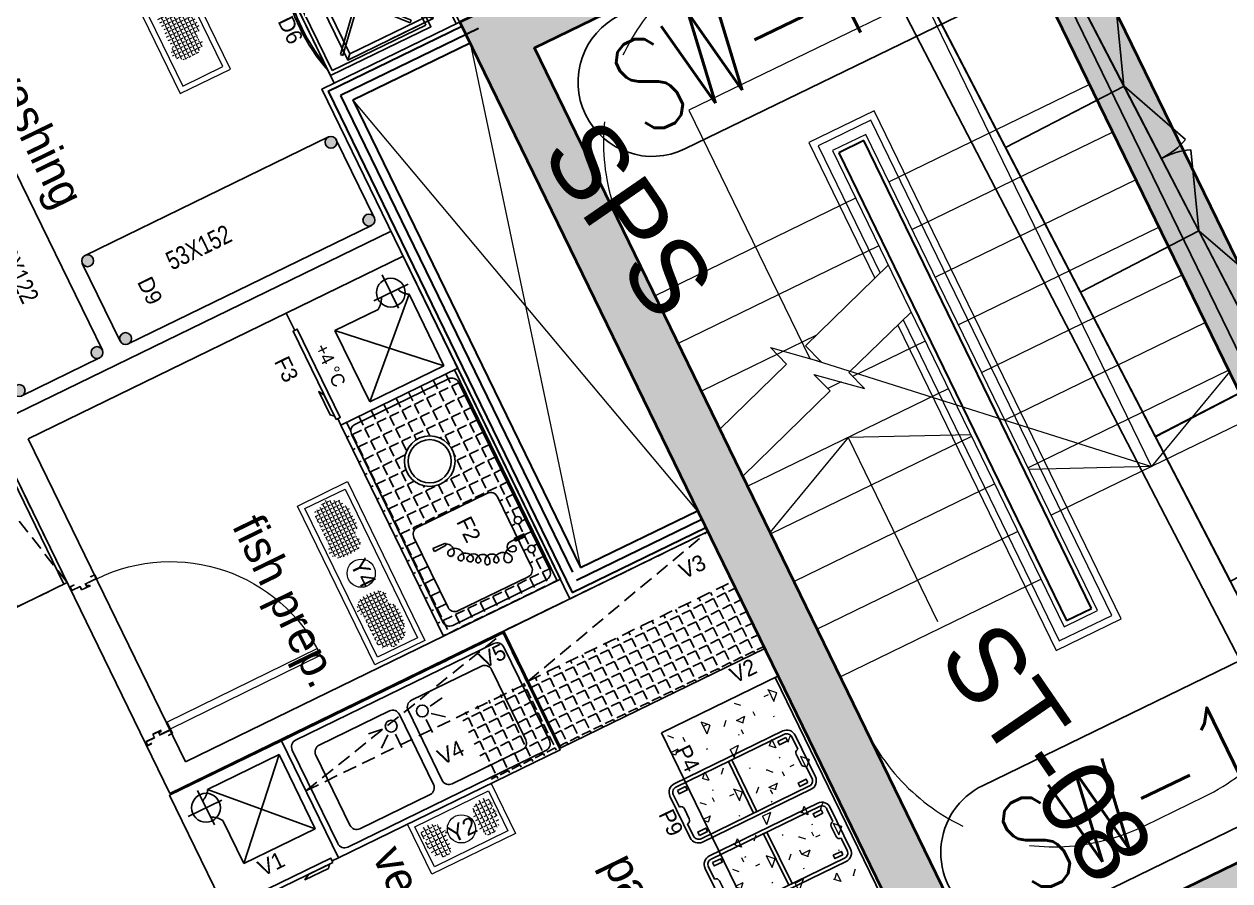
# Model space of a CAD drawing. Header units: millimetres. Extents: x 32582 to 41721, y -247935 to -234947.
# Drawn here: x 39140 to 39789, y -244569 to -244107 of the extents above; entities that cross this region are included whole.
import ezdxf
from ezdxf.enums import TextEntityAlignment as Align

# ---------------------------------------------------------------- set-up
doc = ezdxf.new("R2010")
doc.units = ezdxf.units.MM
doc.header["$LTSCALE"] = 300
doc.header["$MEASUREMENT"] = 0
for name, pattern in [('DASHED', [19.05, 12.7, -6.35]), ('DGN Style 2', [4.165224, 2.499135, -1.66609]), ('DGN Style 4', [1.902655, 0.950733, -0.475367, 0.001188, -0.475367]), ('HIDDEN', [0.375, 0.25, -0.125]), ('TDME_FASHION_L3$0$DGN Style 2', [4.165224, 2.499135, -1.66609]), ('TDME_Fave_column_LGM$0$HIDDENX2', [0.75, 0.5, -0.25]), ('TDME_Fave_Core_L3$0$( Hidden )', [0.375, 0.25, -0.125])]:
    doc.linetypes.add(name, pattern=pattern)
for name, color, linetype, lineweight in [('A-_FNSH----_H-', 8, 'Continuous', 0), ('G-GRID_A', 1, 'DGN Style 4', 0), ('GRC-mermer tarama', 253, 'Continuous', 13), ('GRC-yer ızgarası', 40, 'Continuous', 15), ('MINORTEXT', 1, 'Continuous', 13), ('STRUCTURES', 3, 'DGN Style 2', 0), ('TDME_FASHION_L3$0$A-_DOOR----_E-', 1, 'Continuous', 13), ('TDME_FASHION_L3$0$A-_FNSH----_E-', 7, 'Continuous', 13), ('TDME_FASHION_L3$0$A-_SLABOPEN_E-', 8, 'TDME_FASHION_L3$0$DGN Style 2', 0), ('TDME_FASHION_L3$0$A-_WALL----_E-', 1, 'Continuous', 30), ('TDME_Fave_column_L3$0$A-_CONC----_E-', 3, 'Continuous', 40), ('TDME_Fave_column_LGM$0$A-_SLABEDGE_E-', 2, 'Continuous', 13), ('TDME_Fave_Core_L3$0$A-_ANOTSYBL_P-', 1, 'Continuous', 30), ('TDME_Fave_Core_L3$0$A-_FNSH----_E-', 7, 'Continuous', 13), ('TDME_Fave_Core_L3$0$A-_RALG----_E-', 9, 'Continuous', 0), ('TDME_Fave_Core_L3$0$A-_STRC----_E-', 1, 'Continuous', 13), ('TDME_Fave_Core_L3$0$A-_WALL----_E-', 1, 'Continuous', 30)]:
    doc.layers.add(name, color=color, linetype=linetype, lineweight=lineweight)
for name, color, linetype in [('CIHAZ', 2, 'Continuous'), ('I-FURNITURE', 2, 'Continuous'), ('ID-facade', 1, 'Continuous'), ('Kitchen-wall', 3, 'Continuous'), ('S2000-002 Çizgi', 7, 'Continuous'), ('Sktürk_Çizgi', 7, 'Continuous')]:
    doc.layers.add(name, color=color, linetype=linetype)
doc.layers.add('LEASE LINE', color=7, linetype='DGN Style 4', lineweight=30, true_color=0xf60929)
doc.styles.add('FAE-WSP-SW-04-PL-STR-0575-01$0$X-Level 4 GA$0$ROMANS', font='Romans.shx', dxfattribs={"width": 0.75})
doc.styles.add('MINORTEXT', font='arial.ttf', dxfattribs={"height": 0.36})
doc.styles.get("Standard").update_dxf_attribs({"font": 'arial.ttf'})
doc.styles.add('style1', font='turkce.shx', dxfattribs={"height": 100})
doc.styles.add('TAKSİM', font='GOTHIC.TTF', dxfattribs={"height": 20})

# ---------------------------------------------------------------- blocks, each defined once
blk = doc.blocks.new('*U26')
at = {"layer": 'Defpoints'}
blk.add_lwpolyline([(-4.25, -2), (4.25, -2, 1), (4.25, 2), (-4.25, 2, 1)], format="xyb", close=True, dxfattribs=at)
at = {"layer": 'Defpoints', "style": 'FAE-WSP-SW-04-PL-STR-0575-01$0$X-Level 4 GA$0$ROMANS', "width": 0.75}
blk.add_attdef('SW_NO', text='', height=2.5, dxfattribs=at).set_placement((0, 0), align=Align.MIDDLE_CENTER)
blk = doc.blocks.new('A$C723D60DA')
at = {"layer": 'Sktürk_Çizgi'}
for points in [[(0, 3.66), (60, 3.66), (60, 63.66), (0, 63.66)], [(53.17, 2.2), (54.63, 2.2), (54.63, 0.75), (53.17, 0.75)]]:
    blk.add_lwpolyline(points, close=True, dxfattribs=at)
at = {"layer": 'Sktürk_Çizgi', "linetype": 'DASHED', "ltscale": 0.5}
blk.add_lwpolyline([(2, 5.66), (58, 5.66), (58, 61.66), (2, 61.66)], close=True, dxfattribs=at)
for points in [[(6.84, 54.65), (7.88, 55.69)], [(6.84, 54.65), (27.66, 35.82)], [(7.88, 55.69), (28.7, 36.87)], [(31.37, 36.94), (52.12, 55.69)], [(32.41, 35.9), (53.16, 54.65)], [(52.12, 55.69), (53.16, 54.65)], [(27.59, 33.16), (6.84, 14.41)], [(32.34, 33.23), (53.16, 14.41)], [(28.63, 32.11), (7.88, 13.37)], [(31.3, 32.19), (52.12, 13.37)], [(7.88, 13.37), (6.84, 14.41)], [(52.12, 13.37), (53.16, 14.41)]]:
    blk.add_lwpolyline(points, dxfattribs=at)
at = {"layer": 'Sktürk_Çizgi'}
for points in [[(52.21, 3.18), (52.21, 3.66), (55.85, 3.66)], [(55.85, 3.31), (55.85, 2.2), (52.21, 2.2)]]:
    blk.add_lwpolyline(points, dxfattribs=at)
at = {"layer": 'Sktürk_Çizgi', "linetype": 'DASHED', "ltscale": 0.5}
blk.add_circle((30, 34.53), 2.67, dxfattribs=at)
at = {"layer": 'Sktürk_Çizgi'}
for centre, radius, start, end in [((29.9, 100.61), 100.61, 254.49408, 285.50592), ((29.9, 109.49), 108.49, 257.28187, 282.71813)]:
    blk.add_arc(centre, radius, start, end, dxfattribs=at)
blk = doc.blocks.new('70x75x85')
at = {"color": 7}
blk.add_lwpolyline([(63404.03, 28446.65), (63474.03, 28446.65), (63474.03, 28521.65), (63404.03, 28521.65)], close=True, dxfattribs=at)
for points in [[(63474.03, 28521.65), (63474.03, 28519.65), (63404.03, 28519.65)], [(63412.03, 28484.15), (63412.03, 28509.65), (63474.03, 28509.65)], [(63412.03, 28509.65), (63412.03, 28458.65), (63474.03, 28458.65)], [(63474.03, 28509.65), (63412.03, 28509.65), (63412.03, 28458.65), (63474.03, 28458.65)], [(63414.53, 28507.15), (63412.03, 28509.65)], [(63474.03, 28507.15), (63414.53, 28507.15), (63414.53, 28461.15), (63474.03, 28461.15)], [(63414.53, 28461.15), (63412.03, 28458.65)]]:
    blk.add_lwpolyline(points, dxfattribs=at)
blk = doc.blocks.new('A$C5B5611F4')
at = {"layer": 'CIHAZ', "color": 1}
for p, q in [((14.73, 68.47), (14.73, 47.92)), ((24.09, 58.19), (3.98, 58.19))]:
    blk.add_line(p, q, dxfattribs=at)
at = {"layer": 'CIHAZ', "color": 5, "linetype": 'DASHED'}
for p, q in [((19.82, 66.66), (62.62, 22.28)), ((62.62, 66.66), (19.82, 22.28))]:
    blk.add_line(p, q, dxfattribs=at)
at = {"layer": 'CIHAZ', "color": 5}
for points in [[(63.2, 1.82), (10.36, 1.82), (10.36, 4.32), (63.2, 4.32)], [(61.2, 1.82), (48.6, 1.82), (45.6, 0), (59.6, 0)]]:
    blk.add_lwpolyline(points, close=True, dxfattribs=at)
at = {"layer": 'CIHAZ', "color": 1}
blk.add_circle((14.73, 58.19), 7.76, dxfattribs=at)
at = {"layer": 'Sktürk_Çizgi', "linetype": 'DASHED'}
for p, q in [((19.82, 66.66), (62.62, 66.66)), ((62.62, 66.66), (62.62, 22.28)), ((19.82, 22.28), (19.82, 48.05)), ((62.62, 22.28), (19.82, 22.28))]:
    blk.add_line(p, q, dxfattribs=at)
at = {"layer": 'Sktürk_Çizgi'}
blk.add_lwpolyline([(10.36, 2.81), (0, 2.81), (0, 72.81), (67, 72.81), (67, 2.81), (63.2, 2.81)], dxfattribs=at)
at = {"layer": 'Sktürk_Çizgi', "linetype": 'DASHED'}
for centre, radius, start, end in [((11.6, 71.22), 9.4, 291.20794, 330.95663), ((11, 43.02), 10.16, 29.6907, 66.77515)]:
    blk.add_arc(centre, radius, start, end, dxfattribs=at)
blk = doc.blocks.new('A$C7BE05278')
at = {"layer": 'Sktürk_Çizgi'}
h = blk.add_hatch(color=256, dxfattribs=at)
h.paths.add_polyline_path([(4.65, 9.9, -0.025454), (4.81, 10.42, 0.278063), (0.77, 7.52), (1.23, 7.32, -0.265675)])
h.paths.add_polyline_path([(5.35, 10.43, 0.028094), (4.81, 10.42, 0.025454), (4.65, 9.9, -0.030609), (5.18, 9.93, -0.027259)])
h.paths.add_polyline_path([(5.35, 10.43, 0.027259), (5.18, 9.93, -0.171751), (7.9, 8.98), (7.9, 8.98), (7.9, 8.98, -1.347305), (5.22, 7.15, -0.147228), (5.18, 9.93, 0.030609), (4.65, 9.9, 0.138731), (4.75, 7, 1.347306), (8.21, 9.37, 0.162476)])
h.paths.add_polyline_path([(12.46, 12.66), (12.73, 13.08, 0.483116), (4.81, 10.42, -0.028094), (5.35, 10.43, -0.470681)])
for p, q in [((14.4, 47.58), (14.34, 41.67)), ((14.4, 47.58), (14.34, 41.67)), ((15.96, 47.57), (14.4, 47.58)), ((15.96, 47.57), (14.4, 47.58)), ((15.05, 47.56), (14.97, 38.92)), ((15.9, 41.65), (15.96, 47.57)), ((15.9, 41.65), (15.96, 47.57)), ((14.34, 41.67), (15.9, 41.65)), ((14.34, 41.67), (15.9, 41.65)), ((0.47, 7.33), (0, 0.02)), ((0.47, 7.33), (0, 0.02)), ((1.54, 7.31), (0.47, 7.33)), ((1.54, 7.31), (0.47, 7.33)), ((1.86, 0), (1.54, 7.31)), ((1.86, 0), (1.54, 7.31)), ((0, 0.02), (1.86, 0))]:
    blk.add_line(p, q, dxfattribs=at)
for centre in [(6.31, 47.78), (23.47, 47.61)]:
    blk.add_circle(centre, 1.99, dxfattribs=at)
for centre, radius, start, end in [((17.83, 38.9), 2.86, 179.43001, 359.43001), ((19.09, 38.88), 1.6, 359.43001, 179.43001), ((25.13, 38.82), 7.64, 179.43001, 242.03458), ((23.49, 30.88), 5.53, 105.76632, 225.7833), ((22.59, 34.05), 2.23, 242.03458, 105.76632), ((20, 25.62), 3.8, 74.94983, 261.67628), ((20.62, 27.93), 1.41, 225.7833, 74.94983), ((15.59, 16.68), 3.77, 86.01564, 220.67721), ((18.07, 21.08), 3.83, 52.40892, 229.11119), ((16.45, 19.21), 1.37, 229.11119, 116.32433), ((19.64, 23.11), 1.26, 261.67628, 52.40892), ((9.42, 8.58), 4.83, 57.01034, 197.57947), ((14.42, 12.56), 4.98, 103.11986, 200.77428), ((13.69, 15.69), 1.76, 236.80878, 103.11986), ((4.79, 5.59), 4.31, 51.245, 156.7533), ((6.43, 7.63), 1.7, 197.57947, 51.245), ((11.21, 11.34), 1.54, 200.77428, 57.01034)]:
    blk.add_arc(centre, radius, start, end, dxfattribs=at)
blk.add_solid([(15.9, 41.65), (14.34, 41.67), (15.96, 47.57), (14.4, 47.58)], dxfattribs=at)
blk = doc.blocks.new('MerTT. 70-180')
at = {"layer": 'GRC-mermer tarama'}
h = blk.add_hatch(dxfattribs=at)
h.set_pattern_fill('', color=256, scale=40, style=0)
h.set_pattern_definition([(360, (0, 0), (40, 40), [5, -35]), (90, (0, 0), (-40, 40), [5, -35]), (135, (5, 0), (-40, 1e-14), [7.071, -49.4975]), (360, (5, 22.5), (40, 40), [5, -35]), (45, (7.5, 20), (1e-14, 40), [3.5355, -53.033, 0]), (135, (7.5, 20), (-40, 1e-14), [3.5355, -53.033, 0]), (360, (20, 32.5), (40, 40), [7.071, -32.929]), (45, (20, 32.5), (1e-14, 40), [5, -51.5685]), (135, (27.07, 32.5), (-40, 1e-14), [5, -51.5685]), (90, (27.5, 10), (-40, 40), [5, -35]), (45, (27.5, 10), (1e-14, 40), [3.5355, -53.033, 0]), (135, (30, 12.5), (-40, 1e-14), [3.5355, -53.033, 0]), (360, (5, 10), (40, 40), [2.5, -33.5]), (360, (35, 20), (40, 40), [2.5, -33.5]), (90, (22.5, 25), (-40, 40), [2.5, -33.5]), (135, (27.5, 2.5), (-40, 1e-14), [3.5355, -53.033, 0]), (135, (10, 30), (-40, 1e-14), [3.5355, -53.033, 0]), (45, (18.75, 13.125), (1e-14, 40), [3.5355, -53.033, 0]), (90, (13.75, 5), (-40, 40), [0.625, -39.375]), (90, (15.625, 21.875), (-40, 40), [0.625, -39.375]), (90, (34.375, 28.75), (-40, 40), [0.625, -39.375]), (90, (35, 7.5), (-40, 40), [0.625, -39.375])])
h.paths.add_polyline_path([(-180, -70), (0, -70), (0, -2), (-180, -2)])
for p, q in [((-180, 0), (0, 0)), ((-180, -70), (-180, 0)), ((0, 0), (0, -70)), ((0, -2), (-180, -2)), ((0, -70), (-180, -70))]:
    blk.add_line(p, q)
blk = doc.blocks.new('ET140')
at = {"layer": 'Sktürk_Çizgi'}
h = blk.add_hatch(dxfattribs=at)
h.set_pattern_fill('ANGLE', color=256, angle=180)
h.set_pattern_definition([(180, (70422.537, 31841.081), (-1e-11, -6.985), [5.08, -1.905]), (270, (70422.537, 31841.081), (6.985, -1e-11), [5.08, -1.905])])
h.paths.add_polyline_path([(63292.74, 28394.27), (63154.74, 28394.27), (63154.74, 28354.27), (63292.74, 28354.27)])
at = {"layer": 'Sktürk_Çizgi', "linetype": 'HIDDEN', "ltscale": 0.1}
blk.add_line((63152.74, 28394.27, 0), (63292.74, 28424.27, 0), dxfattribs=at)
at = {"layer": 'Sktürk_Çizgi', "elevation": 0}
for points in [[(63292.74, 28422.27), (63292.74, 28424.27), (63152.74, 28424.27), (63152.74, 28422.27)], [(63152.74, 28354.27), (63292.74, 28354.27), (63292.74, 28424.27), (63152.74, 28424.27)]]:
    blk.add_lwpolyline(points, close=True, dxfattribs=at)
at = {"layer": 'Sktürk_Çizgi', "linetype": 'HIDDEN', "ltscale": 0.1, "elevation": 0}
blk.add_lwpolyline([(63292.74, 28424.27), (63152.74, 28424.27), (63152.74, 28394.27), (63292.74, 28394.27)], close=True, dxfattribs=at)
blk = doc.blocks.new('ARB. Rubbemaıd Un Şeker')
for p, q in [((-5, -2), (-5, -2)), ((-3, -4), (3, -4)), ((5, -2), (5, -2)), ((-3, -70.9), (3, -70.9)), ((-5, -72.9), (-5, -72.9)), ((5, -72.9), (5, -72.9))]:
    blk.add_line(p, q)
blk.add_lwpolyline([(-17.45, -5), (-17.45, -69.9, 0.414214), (-12.45, -74.9), (12.45, -74.9, 0.414214), (17.45, -69.9), (17.45, -5, 0.414214), (12.45, 0), (-12.45, 0, 0.414214)], format="xyb", close=True)
for points in [[(-5, -2), (-12.45, -2, 0.414214), (-15.45, -5), (-15.45, -69.9, 0.414214), (-12.45, -72.9), (-5, -72.9)], [(5, -72.9), (12.45, -72.9, 0.414214), (15.45, -69.9), (15.45, -5, 0.414214), (12.45, -2), (5, -2)]]:
    blk.add_lwpolyline(points, format="xyb")
at = {"color": 251}
for points in [[(-13.45, -5), (-11.45, -5), (-11.45, -9.81), (-13.45, -9.81)], [(13.45, -5), (11.45, -5), (11.45, -9.81), (13.45, -9.81)], [(-15.45, -36.45), (15.45, -36.45), (15.45, -38.45), (-15.45, -38.45)], [(-13.45, -69.9), (-11.45, -69.9), (-11.45, -65.09), (-13.45, -65.09)], [(13.45, -69.9), (11.45, -69.9), (11.45, -65.09), (13.45, -65.09)]]:
    blk.add_lwpolyline(points, close=True, dxfattribs=at)
for centre, start, end in [((-3, -2), 180, 270), ((3, -2), 270, 0), ((-3, -72.9), 90, 180), ((3, -72.9), 0, 90)]:
    blk.add_arc(centre, 2, start, end)
blk = doc.blocks.new('Y4 95-30')
at = {"layer": 'GRC-yer ızgarası', "ltscale": 44}
h = blk.add_hatch(dxfattribs=at)
h.set_pattern_fill('ANGLE', color=160, scale=7.7, style=0)
h.set_pattern_definition([(0, (-3829, 4534.8), (0, 2.1175), [1.54, -0.5775]), (90, (-3829, 4534.8), (-2.1175, 1e-16), [1.54, -0.5775])])
h.paths.add_polyline_path([(34.97, -16.28, 0.520567), (34.97, -13.69, 0.520567), (34.97, -11.19, 0.520567), (33.19, -9.41, 0.520567), (31.41, -7.63, 0.520567), (29.55, -9.49, 0.520567), (26.8, -9.49, 0.520567), (25.02, -7.71, 0.520567), (23.24, -5.93, 0.520567), (20.65, -5.93, 0.520567), (18.06, -5.93, 0.520567), (15.47, -5.93, 0.520567), (12.88, -5.93, 0.520567), (11.1, -7.71, 0.520567), (8.51, -7.71, 0.520567), (6.74, -9.49, 0.520567), (6.37, -12.52, 0.520567), (4.55, -14.34, 0.520567), (4.55, -16.85, 0.520567), (6.4, -18.7, 0.520567), (6.4, -21.3, 0.520567), (8.35, -23.25, 0.520567), (10.94, -23.25, 0.520567), (13.53, -23.25, 0.520567), (16.12, -23.25, 0.520567), (18.87, -23.25, 0.520567), (21.46, -23.25, 0.520567), (24.37, -23.25, 0.520567), (26.94, -23.25, 0.520567), (28.74, -25.05, 0.520567), (31.37, -25.05, 0.520567), (33.15, -23.27, 0.520567), (34.97, -21.45, 0.520567), (34.97, -18.86, 0.520567)])
h = blk.add_hatch(dxfattribs=at)
h.set_pattern_fill('ANGLE', color=160, scale=7.7, style=0)
h.set_pattern_definition([(180, (3924, 4534.8), (0, 2.1175), [1.54, -0.5775]), (90, (3924, 4534.8), (2.1175, 1e-16), [1.54, -0.5775])])
h.paths.add_polyline_path([(60.03, -16.28, -0.520567), (60.03, -13.69, -0.520567), (60.03, -11.19, -0.520567), (61.81, -9.41, -0.520567), (63.59, -7.63, -0.520567), (65.45, -9.49, -0.520567), (68.2, -9.49, -0.520567), (69.98, -7.71, -0.520567), (71.76, -5.93, -0.520567), (74.35, -5.93, -0.520567), (76.94, -5.93, -0.520567), (79.53, -5.93, -0.520567), (82.12, -5.93, -0.520567), (83.9, -7.71, -0.520567), (86.49, -7.71, -0.520567), (88.26, -9.49, -0.520567), (88.63, -12.52, -0.520567), (90.45, -14.34, -0.520567), (90.45, -16.85, -0.520567), (88.6, -18.7, -0.520567), (88.6, -21.3, -0.520567), (86.65, -23.25, -0.520567), (84.06, -23.25, -0.520567), (81.47, -23.25, -0.520567), (78.88, -23.25, -0.520567), (76.13, -23.25, -0.520567), (73.54, -23.25, -0.520567), (70.63, -23.25, -0.520567), (68.06, -23.25, -0.520567), (66.26, -25.05, -0.520567), (63.63, -25.05, -0.520567), (61.85, -23.27, -0.520567), (60.03, -21.45, -0.520567), (60.03, -18.86, -0.520567)])
at = {"layer": 'GRC-yer ızgarası', "color": 13, "ltscale": 44}
blk.add_lwpolyline([(0, 0), (95, 0), (95, -30), (0, -30)], close=True, dxfattribs=at)
at = {"layer": 'GRC-yer ızgarası', "color": 4, "ltscale": 44}
blk.add_lwpolyline([(3, -3), (92, -3), (92, -27), (3, -27)], close=True, dxfattribs=at)
at = {"layer": 'GRC-yer ızgarası', "color": 1, "ltscale": 44}
blk.add_circle((47.5, -15), 7.6, dxfattribs=at)
at = {"layer": 'GRC-yer ızgarası', "ltscale": 44, "insert": (40.28, -9.34), "char_height": 9, "width": 19.6, "attachment_point": 1}
blk.add_mtext('Y4', dxfattribs=at)
blk = doc.blocks.new('Y6 140-30')
at = {"layer": 'GRC-yer ızgarası', "ltscale": 44}
h = blk.add_hatch(dxfattribs=at)
h.set_pattern_fill('ANGLE', color=160, scale=7.7, style=0)
h.set_pattern_definition([(180, (3880, 4535.4), (0, 2.1175), [1.54, -0.5775]), (90, (3880, 4535.4), (2.1175, 1e-16), [1.54, -0.5775])])
h.paths.add_polyline_path([(16.03, -15.68, -0.520567), (16.03, -13.09, -0.520567), (16.03, -10.59, -0.520567), (17.81, -8.81, -0.520567), (19.59, -7.03, -0.520567), (21.45, -8.89, -0.520567), (24.2, -8.89, -0.520567), (25.98, -7.11, -0.520567), (27.76, -5.33, -0.520567), (30.35, -5.33, -0.520567), (32.94, -5.33, -0.520567), (35.53, -5.33, -0.520567), (38.12, -5.33, -0.520567), (39.9, -7.11, -0.520567), (42.49, -7.11, -0.520567), (44.26, -8.89, -0.520567), (44.63, -11.92, -0.520567), (46.45, -13.74, -0.520567), (46.45, -16.25, -0.520567), (44.6, -18.1, -0.520567), (44.6, -20.7, -0.520567), (42.65, -22.65, -0.520567), (40.06, -22.65, -0.520567), (37.47, -22.65, -0.520567), (34.88, -22.65, -0.520567), (32.13, -22.65, -0.520567), (29.54, -22.65, -0.520567), (26.63, -22.65, -0.520567), (24.06, -22.65, -0.520567), (22.26, -24.45, -0.520567), (19.63, -24.45, -0.520567), (17.85, -22.67, -0.520567), (16.03, -20.85, -0.520567), (16.03, -18.26, -0.520567)])
h = blk.add_hatch(dxfattribs=at)
h.set_pattern_fill('ANGLE', color=160, scale=7.7, style=0)
h.set_pattern_definition([(7e-15, (-3740, 4535.4), (0, 2.1175), [1.54, -0.5775]), (90, (-3740, 4535.4), (-2.1175, 1e-16), [1.54, -0.5775])])
h.paths.add_polyline_path([(123.97, -15.68, 0.520567), (123.97, -13.09, 0.520567), (123.97, -10.59, 0.520567), (122.19, -8.81, 0.520567), (120.41, -7.03, 0.520567), (118.55, -8.89, 0.520567), (115.8, -8.89, 0.520567), (114.02, -7.11, 0.520567), (112.24, -5.33, 0.520567), (109.65, -5.33, 0.520567), (107.06, -5.33, 0.520567), (104.47, -5.33, 0.520567), (101.88, -5.33, 0.520567), (100.1, -7.11, 0.520567), (97.51, -7.11, 0.520567), (95.74, -8.89, 0.520567), (95.37, -11.92, 0.520567), (93.55, -13.74, 0.520567), (93.55, -16.25, 0.520567), (95.4, -18.1, 0.520567), (95.4, -20.7, 0.520567), (97.35, -22.65, 0.520567), (99.94, -22.65, 0.520567), (102.53, -22.65, 0.520567), (105.12, -22.65, 0.520567), (107.87, -22.65, 0.520567), (110.46, -22.65, 0.520567), (113.37, -22.65, 0.520567), (115.94, -22.65, 0.520567), (117.74, -24.45, 0.520567), (120.37, -24.45, 0.520567), (122.15, -22.67, 0.520567), (123.97, -20.85, 0.520567), (123.97, -18.26, 0.520567)])
at = {"layer": 'GRC-yer ızgarası', "color": 13, "ltscale": 44}
blk.add_lwpolyline([(0, 0), (140, 0), (140, -30), (0, -30)], close=True, dxfattribs=at)
at = {"layer": 'GRC-yer ızgarası', "color": 4, "ltscale": 44}
blk.add_lwpolyline([(3, -3), (137, -3), (137, -27), (3, -27)], close=True, dxfattribs=at)
at = {"layer": 'GRC-yer ızgarası', "color": 1, "ltscale": 44}
blk.add_circle((70, -15), 7.6, dxfattribs=at)
at = {"layer": 'GRC-yer ızgarası', "ltscale": 44, "insert": (63.17, -9.23), "char_height": 9, "width": 19.2365, "attachment_point": 1}
blk.add_mtext('Y6', dxfattribs=at)
blk = doc.blocks.new('Y2 50-30')
at = {"layer": 'GRC-yer ızgarası', "ltscale": 44}
h = blk.add_hatch(dxfattribs=at)
h.set_pattern_fill('ANGLE', color=160, scale=8.8, style=0)
h.set_pattern_definition([(0, (-3771.7, 4612.5), (0, 2.42), [1.76, -0.66]), (90, (-3771.7, 4612.5), (-2.42, 2e-16), [1.76, -0.66])])
h.paths.add_polyline_path([(15.06, -15.99, 0.520567), (15.06, -9.32, 0.520567), (12.39, -6.65, 0.520567), (5.41, -6.65, 0.520567), (5.41, -12.14, 0.520567), (5.41, -17.48, 0.520567), (8.09, -22.81, 0.520567), (12.61, -24.37, 0.520567), (15.06, -21.92, 0.520567)])
h = blk.add_hatch(dxfattribs=at)
h.set_pattern_fill('ANGLE', color=160, scale=8.8, style=0)
h.set_pattern_definition([(180, (3821.7, 4612.5), (0, 2.42), [1.76, -0.66]), (90, (3821.7, 4612.5), (2.42, 2e-16), [1.76, -0.66])])
h.paths.add_polyline_path([(34.94, -15.99, -0.520567), (34.94, -9.32, -0.520567), (37.61, -6.65, -0.520567), (44.59, -6.65, -0.520567), (44.59, -12.14, -0.520567), (44.59, -17.48, -0.520567), (41.91, -22.81, -0.520567), (37.39, -24.37, -0.520567), (34.94, -21.92, -0.520567)])
at = {"layer": 'GRC-yer ızgarası', "color": 13, "ltscale": 44}
blk.add_lwpolyline([(0, 0), (50, 0), (50, -30), (0, -30)], close=True, dxfattribs=at)
at = {"layer": 'GRC-yer ızgarası', "color": 4, "ltscale": 44}
blk.add_lwpolyline([(3, -3), (47, -3), (47, -27), (3, -27)], close=True, dxfattribs=at)
at = {"layer": 'GRC-yer ızgarası', "color": 1, "ltscale": 44}
blk.add_circle((25, -15), 7.6, dxfattribs=at)
at = {"layer": 'GRC-yer ızgarası', "ltscale": 44, "insert": (17.6, -11.1), "char_height": 9, "width": 14.3, "attachment_point": 1}
blk.add_mtext('Y2', dxfattribs=at)
blk = doc.blocks.new('TDME_FASHION_L3$0$HR DOOR')
at = {"layer": 'TDME_FASHION_L3$0$A-_DOOR----_E-', "lineweight": 13}
blk.add_line((144.7, 928.1, 0), (126.3, 928.1, 0), dxfattribs=at)
at = {"layer": 'TDME_FASHION_L3$0$A-_DOOR----_E-', "lineweight": 13, "extrusion": (-6.36259e-18, 5.25102e-09, 1), "elevation": 0, "flags": 128}
for points in [[(124.7, 928), (124.7, 925), (146.7, 925), (146.7, 906), (96.7, 906), (96.7, 886), (52.6, 886), (52.6, 888.2), (66.7, 888.2), (66.7, 906), (2.6, 906), (2.6, 925), (24.6, 925), (24.6, 928), (-0.4, 928), (-0.4, 903), (63.7, 903), (63.7, 891.2), (49.6, 891.2), (49.6, 883), (99.7, 883), (99.7, 903), (149.7, 903), (149.7, 928), (124.7, 928)], [(124.7, -25), (124.7, -22), (146.7, -22), (146.7, -3), (96.7, -3), (96.7, 17), (52.6, 17), (52.6, 14.8), (66.7, 14.8), (66.7, -3), (2.6, -3), (2.6, -22), (24.6, -22), (24.6, -25), (-0.4, -25), (-0.4, 0), (63.7, 0), (63.7, 11.8), (49.6, 11.8), (49.6, 20), (99.7, 20), (99.7, 0), (149.7, 0), (149.7, -25), (124.7, -25)]]:
    blk.add_lwpolyline(points, dxfattribs=at)
at = {"layer": 'TDME_FASHION_L3$0$A-_DOOR----_E-', "elevation": 27.7}
blk.add_lwpolyline([(-0.4, 3), (-900.4, 3), (-900.4, 43), (-0.4, 43)], close=True, dxfattribs=at)
at = {"layer": 'TDME_FASHION_L3$0$A-_DOOR----_E-'}
blk.add_arc((-0.4, 3, 13.8), 900, 89.99999, 179.99995, dxfattribs=at)
blk = doc.blocks.new('rr5')
at = {"lineweight": -2}
h = blk.add_hatch(color=256, dxfattribs=at)
h.paths.add_polyline_path([(63607.21, 28760.31, 1), (63600.81, 28760.31, 1)])
h.paths.add_polyline_path([(63607.21, 28713.71, 1), (63600.81, 28713.71, 1)])
h = blk.add_hatch(color=256, dxfattribs=at)
h.paths.add_polyline_path([(63722.81, 28760.31, 1), (63716.41, 28760.31, 1)])
h.paths.add_polyline_path([(63716.41, 28713.71, 1), (63722.81, 28713.71, 1)])
for p, q in [((63719.61, 28763.51), (63604.01, 28763.51)), ((63600.81, 28760.3), (63600.81, 28713.71)), ((63722.81, 28760.3), (63722.81, 28713.71)), ((63719.61, 28710.51), (63604.01, 28710.51))]:
    blk.add_line(p, q)
for centre in [(63604.01, 28760.31), (63719.61, 28760.31), (63604.01, 28713.71), (63719.61, 28713.71)]:
    blk.add_circle(centre, 3.2)
at = {"style": 'style1', "width": 0.8}
blk.add_text('53X122', height=10, dxfattribs=at).set_placement((63642.42, 28735.66))

msp = doc.modelspace()

# ---------------------------------------------------------------- hatches: boundary and pattern name
at = {"lineweight": -2}
h = msp.add_hatch(color=256, dxfattribs=at)
h.paths.add_polyline_path([(39308.14, -244169.64, 1), (39302.39, -244172.44, 1)])
h.paths.add_polyline_path([(39322.79, -244214.34, 1), (39328.55, -244211.53, 1)])
h = msp.add_hatch(color=256, dxfattribs=at)
h.paths.add_polyline_path([(39177.56, -244234.79, 1), (39171.16, -244234.79, 1)])
h.paths.add_polyline_path([(39191.57, -244276.68, 1), (39197.97, -244276.68, 1)])
h = msp.add_hatch()
h.set_pattern_fill('ANGLE', color=256, scale=27)
h.set_pattern_definition([(295.966041, (-17458.771, -193272.743), (6.6754738, 3.2509498), [5.4, -2.025]), (25.966041, (-17458.771, -193272.743), (-3.2509498, 6.6754738), [5.4, -2.025])])
h.paths.add_polyline_path([(39426.92, -244407.07), (39371.7, -244293.43), (39310.56, -244323.21), (39365.77, -244436.85)])
h.paths.add_polyline_path([(39364.35, -244354.92, -1), (39352.43, -244330.45, -1)], flags=16)
h.paths.add_polyline_path([(39389.47, -244359.92, -0.414214), (39394.81, -244361.77), (39405.42, -244383.54), (39409.14, -244381.78), (39409.81, -244383.18), (39406.1, -244384.94), (39413.2, -244399.53, -0.414214), (39411.36, -244404.87), (39373.6, -244423.26, -0.414214), (39368.25, -244421.42), (39349.86, -244383.66, -0.414214), (39351.7, -244378.31)], flags=16)
h.paths.add_polyline_path([(39363.47, -244353.12, -1), (39353.31, -244332.25, -1)], flags=0)
h.paths.add_polyline_path([(39368.51, -244298.32), (39318.16, -244322.84, 0.413914), (39316.32, -244328.18), (39316.32, -244328.18, -0.413914), (39318.16, -244322.84), (39368.51, -244298.32, -0.414514), (39373.86, -244300.17), (39373.86, -244300.17, 0.414364)], flags=16)
h.paths.add_polyline_path([(39366.85, -244386.88), (39367.01, -244387.21, -0.296812), (39371.05, -244389.61, -0.340812), (39376.28, -244392.35, -0.215428), (39380.34, -244392.93, -0.308894), (39384.52, -244393.69, -0.346476), (39389.26, -244393.65, -0.364663), (39394.15, -244393.4, -0.251503), (39399.14, -244391.83, -0.07013), (39400.35, -244390.08, -0.436916), (39401.61, -244386.08), (39404.08, -244384.9), (39403.8, -244384.31), (39409.14, -244381.78), (39409.81, -244383.18), (39404.47, -244385.72), (39404.08, -244384.9), (39401.61, -244386.08, 0.436916), (39400.35, -244390.08, -0.095939), (39402.69, -244388.36, -1), (39404.06, -244391.24, -0.39187), (39400.35, -244390.08, 0.07013), (39399.14, -244391.83, -0.164879), (39402.23, -244393.58, -1.478824), (39398.33, -244394.99, -0.107919), (39399.14, -244391.83, 0.251503), (39394.15, -244393.4, -0.184928), (39395.58, -244395.71, -1.293458), (39392.85, -244395.53, -0.114366), (39394.15, -244393.4, 0.364663), (39389.26, -244393.65, -0.286318), (39390.67, -244397.45, -0.772418), (39388.23, -244397.58, -0.289946), (39389.26, -244393.65, 0.346476), (39384.52, -244393.69, -0.102647), (39385.37, -244394.96, -1.865249), (39383.22, -244395.69, -0.159964), (39384.52, -244393.69, 0.308894), (39380.34, -244392.93, -0.080469), (39381.53, -244393.99, -1.5153), (39378.42, -244394.88, -0.187852), (39380.34, -244392.93, 0.215428), (39376.28, -244392.35, -0.139601), (39376.69, -244394.96, -1.379367), (39374.04, -244393.72, -0.134417), (39376.28, -244392.35, 0.340812), (39371.05, -244389.61, -0.171751), (39371.39, -244392.47, -1.347306), (39368.57, -244390.87, -0.147228), (39371.05, -244389.61, 0.296812), (39367.01, -244387.21), (39367.31, -244387.84), (39360.87, -244391.33), (39360.08, -244389.65)], flags=0)
h.paths.add_polyline_path([(39404.91, -244372.62, -1), (39406.66, -244376.21, -1)], flags=16)
h.paths.add_polyline_path([(39412.27, -244388.12, -1), (39414.01, -244391.71, -1)], flags=16)
h.paths.add_polyline_path([(39369.8, -244374.6), (39377.21, -244389.82), (39389.16, -244384), (39381.74, -244368.78)], flags=8)
h = msp.add_hatch()
h.set_pattern_fill('ANGLE', color=256, angle=-154.03396)
h.set_pattern_definition([(205.96604, (44399.5, -238197.979), (3.058301, -6.27989), [5.08, -1.905]), (295.96604, (44399.5, -238197.979), (6.27989, 3.058301), [5.08, -1.905])])
h.paths.add_polyline_path([(39521.14, -244407.56), (39374.51, -244478.97), (39392.02, -244514.93), (39538.65, -244443.52)])
at = {"layer": 'A-_FNSH----_H-'}
h = msp.add_hatch(color=254, dxfattribs=at)
h.dxf.hatch_style = 1
h.paths.add_polyline_path([(39825.64, -244370.65), (39852.61, -244357.52), (39662.15, -243966.44), (39374.57, -244106.32), (39664.3, -244701.94), (39691.28, -244688.81), (39672.75, -244650.74), (39942.53, -244519.51), (39961.02, -244557.6), (39988.03, -244544.47), (39956.38, -244479.41), (39659.63, -244623.76), (39414.67, -244120.18), (39648.48, -244006.45)])

# ---------------------------------------------------------------- linework, layer by layer
for p, q in [((39303.86, -244168.16, 0.01), (39172.96, -244231.91, 0.01)), ((39308.14, -244169.64, 0.01), (39328.55, -244211.53, 0.01)), ((39327.07, -244215.81, 0.01), (39196.17, -244279.56, 0.01)), ((39171.49, -244236.19, 0.01), (39191.89, -244278.08, 0.01))]:
    msp.add_line(p, q)
at = {"linetype": 'HIDDEN', "ltscale": 0.1}
for p, q in [((39411.33, -244461.04, 0), (39508, -244380.59, 0)), ((39291.77, -244520.12), (39397.85, -244435.09))]:
    msp.add_line(p, q, dxfattribs=at)
at = {"linetype": 'HIDDEN', "ltscale": 0.1, "elevation": 0}
msp.add_lwpolyline([(39411.33, -244461.04), (39521.14, -244407.56), (39508, -244380.59), (39398.19, -244434.07)], close=True, dxfattribs=at)
at = {"linetype": 'HIDDEN', "ltscale": 0.1}
msp.add_lwpolyline([(39410.98, -244462.06), (39397.85, -244435.09), (39278.64, -244493.15), (39291.77, -244520.12)], close=True, dxfattribs=at)
for centre in [(39305.27, -244171.04, 0.01), (39325.67, -244212.93, 0.01), (39174.36, -244234.79, 0.01), (39194.77, -244276.68, 0.01)]:
    msp.add_circle(centre, 3.2)
at = {"layer": 'Defpoints', "color": 4}
msp.add_lwpolyline([(38576.95, -246828.31), (36978.74, -243546.55), (38963.51, -242579.98), (40561.72, -245861.73)], close=True, dxfattribs=at)
at = {"layer": 'G-GRID_A'}
msp.add_arc((39728.58, -249049.26), 5341, 84.38848, 123.13815, dxfattribs=at)
at = {"layer": 'I-FURNITURE', "color": 1, "elevation": -0.01}
msp.add_lwpolyline([(39738.7, -244854.79), (39966.64, -245323.46), (39833.65, -245388.25), (39830.77, -245469.72, 0.115658), (38210.58, -245803.42), (38147.06, -245664.84), (38333.34, -245575.42), (38132.61, -245157.26), (38071.24, -245186.41), (37710.63, -244432.52), (37554.16, -244507.63), (37463.97, -244319.75), (37523.77, -244273.97), (37473.79, -244208.84, -0.077981), (39208.31, -243307.89), (39417.66, -243737.75), (39240.01, -243824.26), (39374.46, -244106.38), (39300.4, -244142.4), (39433.81, -244416.68), (39508, -244380.59), (39664.31, -244701.93)], format="xyb", dxfattribs=at)
at = {"layer": 'I-FURNITURE', "color": 1, "elevation": 0}
msp.add_lwpolyline([(39961.99, -244585.06), (39647.77, -243978.56), (39584.06, -244011.56), (39898.28, -244618.06)], close=True, dxfattribs=at)
at = {"layer": 'I-FURNITURE', "elevation": 0}
for points in [[(39668.21, -244173.93), (39731.92, -244140.92), (39691.67, -244063.23), (39627.96, -244096.23)], [(39708.47, -244251.63), (39772.17, -244218.62), (39731.92, -244140.92), (39668.21, -244173.93)], [(39748.72, -244329.33), (39812.43, -244296.32), (39772.17, -244218.62), (39708.47, -244251.63)], [(39789.12, -244407.29), (39852.82, -244374.29), (39812.57, -244296.59), (39748.86, -244329.6)]]:
    msp.add_lwpolyline(points, close=True, dxfattribs=at)
at = {"layer": 'I-FURNITURE', "color": 1, "elevation": 0}
for points in [[(39731.89, -244140.86), (39727.58, -244097.32)], [(39731.92, -244140.92), (39765, -244169.56)], [(39772.14, -244218.56), (39767.83, -244175.02)], [(39772.17, -244218.62), (39805.26, -244247.26)]]:
    msp.add_lwpolyline(points, dxfattribs=at)
at = {"layer": 'I-FURNITURE', "color": 1}
for centre, start, end in [((39731.92, -244140.92, 0), 297.38796, 319.12467), ((39772.14, -244218.56, 0), 95.65126, 117.38796)]:
    msp.add_arc(centre, 43.75, start, end, dxfattribs=at)
at = {"layer": 'ID-facade'}
for p, q in [((38989.81, -244051.59, 0), (39218.64, -244521.47, 0)), ((39337.62, -244218.82, 0), (39135.8, -244317.11, 0)), ((39344.18, -244232.31, 0), (39142.37, -244330.59, 0)), ((39142.36, -244330.57, 0), (39227.03, -244504.42, 0)), ((39508, -244380.59, -0.01), (39664.31, -244701.93, 0)), ((39428.72, -244406.2, 0), (39227.03, -244504.42, 0)), ((39433.81, -244416.68, -0.01), (39218.64, -244521.47, -0.01))]:
    msp.add_line(p, q, dxfattribs=at)
at = {"layer": 'Kitchen-wall', "elevation": 0}
msp.add_lwpolyline([(39627.96, -244096.23), (39891.38, -244604.75), (39878.06, -244611.65), (39614.64, -244103.13)], close=True, dxfattribs=at)
at = {"layer": 'LEASE LINE'}
msp.add_lwpolyline([(37470.98, -244216.78, -0.081031), (39215.5, -243305.51), (39427.68, -243741.21), (39247.79, -243828.82), (39384.6, -244109.74), (39310.42, -244145.87), (39437.28, -244406.65), (39504.7, -244373.85)], format="xyb", dxfattribs=at)
at = {"layer": 'Sktürk_Çizgi'}
for p, q in [((39358.62, -244474.5), (39365.15, -244470.08)), ((39356.39, -244481.67), (39359.85, -244488.77)), ((39359.18, -244478.46), (39366.86, -244480.3)), ((39332.99, -244486.98), (39325.48, -244489.4)), ((39335.77, -244489.87), (39332.48, -244497.04)), ((39340.01, -244489.65), (39343.46, -244496.75))]:
    msp.add_line(p, q, dxfattribs=at)
at = {"layer": 'Sktürk_Çizgi', "elevation": 0}
for points in [[(39365.77, -244436.85), (39310.56, -244323.21), (39373.49, -244292.56), (39428.71, -244406.2)], [(39365.77, -244436.85), (39310.56, -244323.21), (39373.49, -244292.56), (39428.71, -244406.2)], [(39426.92, -244407.07), (39371.7, -244293.43), (39373.5, -244292.55), (39428.72, -244406.2)], [(39538.65, -244443.52), (39508, -244380.59), (39398.19, -244434.07), (39428.84, -244497)]]:
    msp.add_lwpolyline(points, close=True, dxfattribs=at)
for points in [[(39365.41, -244429.25), (39316.32, -244328.19, -0.414214), (39318.16, -244322.84), (39368.51, -244298.32, -0.414214), (39373.86, -244300.17), (39422.95, -244401.22, -0.414214), (39421.1, -244406.57), (39370.75, -244431.09, -0.414214)], [(39365.41, -244429.25), (39316.32, -244328.19, -0.414214), (39318.16, -244322.84), (39368.51, -244298.32, -0.414214), (39373.86, -244300.17), (39422.95, -244401.22, -0.414214), (39421.1, -244406.57), (39370.75, -244431.09, -0.414214)], [(39349.86, -244383.66), (39368.25, -244421.42, 0.414214), (39373.6, -244423.26), (39411.36, -244404.87, 0.414214), (39413.2, -244399.53), (39394.81, -244361.77, 0.414214), (39389.47, -244359.92), (39351.7, -244378.31, 0.414214)], [(39349.86, -244383.66), (39368.25, -244421.42, 0.414214), (39373.6, -244423.26), (39411.36, -244404.87, 0.414214), (39413.2, -244399.53), (39394.81, -244361.77, 0.414214), (39389.47, -244359.92), (39351.7, -244378.31, 0.414214)]]:
    msp.add_lwpolyline(points, format="xyb", close=True, dxfattribs=at)
at = {"layer": 'Sktürk_Çizgi'}
msp.add_lwpolyline([(39309.29, -244556.08), (39428.5, -244498.03), (39397.85, -244435.09), (39278.64, -244493.15)], close=True, dxfattribs=at)
for points in [[(39314.27, -244550.32), (39420.89, -244498.39, 0.414214), (39422.74, -244493.05), (39398.22, -244442.7, 0.414214), (39392.87, -244440.85), (39286.25, -244492.78, 0.414214), (39284.4, -244498.13), (39308.92, -244548.47, 0.414214)], [(39370.46, -244516.3), (39408.22, -244497.91, 0.414214), (39410.06, -244492.56), (39391.67, -244454.8, 0.414214), (39386.33, -244452.96), (39348.57, -244471.35, 0.414214), (39346.72, -244476.69), (39365.11, -244514.45, 0.414214)], [(39320.84, -244540.46), (39358.6, -244522.07, 0.414214), (39360.44, -244516.73), (39342.06, -244478.97, 0.414214), (39336.71, -244477.12), (39298.95, -244495.51, 0.414214), (39297.1, -244500.86), (39315.49, -244538.62, 0.414214)]]:
    msp.add_lwpolyline(points, format="xyb", close=True, dxfattribs=at)
for centre, radius in [((39358.39, -244342.69, 0.01), 13.61), ((39358.39, -244342.69, 0.01), 11.61), ((39354.4, -244477.12), 3.19), ((39337.66, -244485.27), 3.19)]:
    msp.add_circle(centre, radius, dxfattribs=at)
at = {"layer": 'STRUCTURES', "color": 3, "ltscale": 0.3}
for centre, radius, start, end in [((45477.49, -241310.61, 0), 6132.89, 193.860715, 212.769885), ((45477.49, -241310.61), 6252.89, 193.892757, 212.823249)]:
    msp.add_arc(centre, radius, start, end, dxfattribs=at)
at = {"layer": 'TDME_FASHION_L3$0$A-_FNSH----_E-'}
for p, q in [((39300.4, -244142.4, 0), (39422.15, -244392.72, 0)), ((39433.81, -244416.68, 0), (39508, -244380.59, 0))]:
    msp.add_line(p, q, dxfattribs=at)
at = {"layer": 'TDME_FASHION_L3$0$A-_SLABOPEN_E-'}
for p, q in [((39380.06, -244117.56, 0), (39439.59, -244399.97, 0)), ((39502.53, -244369.35, 0), (39317.11, -244148.18, 0))]:
    msp.add_line(p, q, dxfattribs=at)
at = {"layer": 'TDME_FASHION_L3$0$A-_WALL----_E-'}
for p, q in [((39303.74, -244143.56, 0), (39375.68, -244108.56, 0)), ((39317.11, -244148.18, 0), (39380.06, -244117.56, 0)), ((39303.74, -244143.56, 0), (39434.97, -244413.33, 0)), ((39317.11, -244148.18, 0), (39439.59, -244399.97, 0)), ((39439.59, -244399.97, 0), (39502.53, -244369.35, 0)), ((39434.97, -244413.33, 0), (39506.91, -244378.34, 0))]:
    msp.add_line(p, q, dxfattribs=at)
at = {"layer": 'TDME_Fave_column_L3$0$A-_CONC----_E-', "elevation": 0}
msp.add_lwpolyline([(39662.15, -243966.44), (39374.57, -244106.32), (39664.3, -244701.94), (39691.28, -244688.81), (39672.75, -244650.74), (39942.53, -244519.51), (39961.02, -244557.6), (39988.03, -244544.47), (39956.38, -244479.41), (39659.63, -244623.76), (39414.67, -244120.18), (39648.48, -244006.45), (39825.64, -244370.65), (39852.61, -244357.52), (39662.09, -243966.3)], dxfattribs=at)
at = {"layer": 'TDME_Fave_column_LGM$0$A-_SLABEDGE_E-', "linetype": 'TDME_Fave_column_LGM$0$HIDDENX2'}
msp.add_arc((45476.36, -241307.82, 0), 6252.89, 193.700373, 224.843645, dxfattribs=at)
at = {"layer": 'TDME_Fave_Core_L3$0$A-_ANOTSYBL_P-', "lineweight": 0}
msp.add_line((39742.91, -244538.88, 0), (39775.28, -244523.13, 0), dxfattribs=at)
at = {"layer": 'TDME_Fave_Core_L3$0$A-_ANOTSYBL_P-', "lineweight": 0, "elevation": 0}
msp.add_lwpolyline([(39746.69, -244345.58), (39623.59, -244092.51), (39497.77, -244153.71), (39562.83, -244287.45)], close=True, dxfattribs=at)
for points in [[(39514.51, -244325.39), (39550.41, -244290.44), (39541.7, -244281.48), (39568.93, -244289.17), (39560.55, -244280.57), (39605.07, -244237.23)], [(39526.8, -244350.65), (39573.81, -244304.89), (39565.09, -244295.93), (39592.32, -244303.62), (39583.95, -244295.02), (39617.36, -244262.49)], [(39583.51, -244329.96), (39631.62, -244428.88)]]:
    msp.add_lwpolyline(points, dxfattribs=at)
at = {"layer": 'TDME_Fave_Core_L3$0$A-_ANOTSYBL_P-', "lineweight": 13, "elevation": 0}
for points in [[(39788.62, -244294.61), (39746.73, -244345.56), (39680.79, -244347.06)], [(39649.45, -244328.46), (39583.51, -244329.96), (39541.62, -244380.92)]]:
    msp.add_lwpolyline(points, dxfattribs=at)
at = {"layer": 'TDME_Fave_Core_L3$0$A-_ANOTSYBL_P-', "linetype": 'TDME_Fave_Core_L3$0$( Hidden )', "lineweight": 0}
for centre, radius, start, end in [((39562.36, -244171.14, 0), 110.5, 115.93958, 205.9396), ((39726.25, -244422.33, 0), 112.09, 295.93958, 25.93963), ((39693.87, -244438.08, 0), 112.09, 205.93963, 295.93958)]:
    msp.add_arc(centre, radius, start, end, dxfattribs=at)
at = {"layer": 'TDME_Fave_Core_L3$0$A-_FNSH----_E-'}
for p, q in [((39593.04, -244166.78, 0), (39575.06, -244175.53, 0)), ((39717.71, -244423.07, 0), (39593.04, -244166.78, 0)), ((39575.06, -244175.53, 0), (39699.72, -244431.82, 0)), ((39699.72, -244431.82, 0), (39717.71, -244423.07, 0))]:
    msp.add_line(p, q, dxfattribs=at)
at = {"layer": 'TDME_Fave_Core_L3$0$A-_RALG----_E-'}
for p, q in [((39597.43, -244154.08, 0), (39562.36, -244171.14, 0)), ((39595.68, -244159.16, 0), (39567.44, -244172.9, 0)), ((39725.33, -244425.7, 0), (39595.68, -244159.16, 0)), ((39730.41, -244427.45, 0), (39597.43, -244154.08, 0)), ((39562.36, -244171.14, 0), (39597.9, -244244.21, 0)), ((39567.44, -244172.9, 0), (39600.77, -244241.42, 0)), ((39610.19, -244269.47, 0), (39695.34, -244444.51, 0)), ((39613.06, -244266.68, 0), (39697.09, -244439.44, 0)), ((39697.09, -244439.44, 0), (39725.33, -244425.7, 0)), ((39695.34, -244444.51, 0), (39730.41, -244427.45, 0))]:
    msp.add_line(p, q, dxfattribs=at)
at = {"layer": 'TDME_Fave_Core_L3$0$A-_STRC----_E-'}
for p, q in [((39713.42, -244139.92, 0), (39605.51, -244192.41, 0)), ((39725.89, -244165.55, 0), (39617.98, -244218.04, 0)), ((39738.35, -244191.18, 0), (39630.44, -244243.67, 0)), ((39587.53, -244201.16, 0), (39479.62, -244253.65, 0)), ((39750.82, -244216.8, 0), (39642.91, -244269.29, 0)), ((39599.99, -244226.79, 0), (39492.08, -244279.28, 0)), ((39763.29, -244242.43, 0), (39655.38, -244294.92, 0)), ((39775.75, -244268.06, 0), (39667.84, -244320.55, 0)), ((39566.52, -244274.76, 0), (39504.55, -244304.91, 0)), ((39624.93, -244278.04, 0), (39585.9, -244297.03, 0)), ((39788.22, -244293.69, 0), (39680.31, -244346.18, 0)), ((39579.68, -244300.05, 0), (39572.5, -244303.54, 0)), ((39637.39, -244303.67, 0), (39529.48, -244356.16, 0)), ((39800.69, -244319.32, 0), (39692.78, -244371.81, 0)), ((39649.86, -244329.3, 0), (39541.95, -244381.79, 0)), ((39662.33, -244354.93, 0), (39554.41, -244407.42, 0)), ((39674.79, -244380.56, 0), (39566.88, -244433.05, 0)), ((39687.26, -244406.19, 0), (39579.35, -244458.68, 0))]:
    msp.add_line(p, q, dxfattribs=at)
at = {"layer": 'TDME_Fave_Core_L3$0$A-_WALL----_E-'}
for p, q in [((39591.89, -244170.12, 0), (39578.4, -244176.68, 0)), ((39714.37, -244421.91, 0), (39591.89, -244170.12, 0)), ((39578.4, -244176.68, 0), (39700.88, -244428.47, 0)), ((39700.88, -244428.47, 0), (39714.37, -244421.91, 0))]:
    msp.add_line(p, q, dxfattribs=at)

# ---------------------------------------------------------------- block references
at = {"layer": 'Defpoints', "xscale": 20, "yscale": 20, "zscale": 20}
for p, rotation, values in [((39554.59, -244101.45), 25.93954503862493, {'SW_NO': 'SW-17A'}), ((39749.78, -244516.1), 25.93958707438624, {'SW_NO': 'SW-17'})]:
    msp.add_blockref('*U26', p, dxfattribs=dict(at, rotation=rotation)).add_auto_attribs(values)
at = {"layer": 'GRC-yer ızgarası', "linetype": 'Continuous', "xscale": -1, "rotation": 295.9660409951921}
msp.add_blockref('Y6 140-30', (39251.18, -244131.72), dxfattribs=at)
at = {"layer": 'GRC-yer ızgarası', "linetype": 'Continuous'}
for name, p, rotation in [('Y4 95-30', (39314.21, -244353.68, 0), 295.9660409952209), ('Y2 50-30', (39346.42, -244538), 25.96604099522087)]:
    msp.add_blockref(name, p, dxfattribs=dict(at, rotation=rotation))
at = {"layer": 'ID-facade', "xscale": -1, "rotation": 295.9660409951921}
msp.add_blockref('70x75x85', (41492.68, -313597.88, -0.01), dxfattribs=at)
at = {"layer": 'ID-facade'}
for name, p, rotation in [('rr5', (-14576.56, -199589.25, 0.01), 295.9660409952708), ('ET140', (-14103.56, -199949.64), 295.9660409952209)]:
    msp.add_blockref(name, p, dxfattribs=dict(at, rotation=rotation))
at = {"layer": 'S2000-002 Çizgi', "rotation": 295.9660409952209}
for name, p in [('MerTT. 70-180', (39624.79, -244620.09, 0)), ('ARB. Rubbemaıd Un Şeker', (39560.43, -244501.37)), ('ARB. Rubbemaıd Un Şeker', (39579.33, -244540.2))]:
    msp.add_blockref(name, p, dxfattribs=at)
at = {"layer": 'Sktürk_Çizgi', "xscale": -1, "rotation": 295.9660409951921}
msp.add_blockref('A$C723D60DA', (39301.76, -244136.76, -0.01), dxfattribs=at)
at = {"layer": 'Sktürk_Çizgi'}
for p, rotation in [((39278.72, -244264.19, 0), 295.9660409952209), ((39250.28, -244587.95), 25.96604099517527)]:
    msp.add_blockref('A$C5B5611F4', p, dxfattribs=dict(at, rotation=rotation))
at = {"layer": 'Sktürk_Çizgi', "extrusion": (0, 0, -1), "xscale": -1, "zscale": -1, "rotation": 64.03395900477909}
msp.add_blockref('A$C7BE05278', (-39360.06, -244389.66, -0.01), dxfattribs=at)
at = {"layer": 'TDME_FASHION_L3$0$A-_DOOR----_E-', "lineweight": 0, "extrusion": (-5.15632e-09, -9.92773e-10, 1), "xscale": -0.1, "yscale": 0.1, "zscale": 0.1, "rotation": 26.15521313051792}
msp.add_blockref('TDME_FASHION_L3$0$HR DOOR', (39219.01, -244486.99, 0), dxfattribs=at)

# ---------------------------------------------------------------- texts
at = {"style": 'TAKSİM'}
for s, height, p in [('dish washing', 18, (39096.22, -244083.01, 0.01)), ('+4 %%DC', 7.2, (39296.39, -244281.61, 0)), ('fish prep.', 18, (39251.67, -244377.38, 0.01)), ('veg. prep.', 18, (39327.2, -244555.34)), ('patiserrie prep.', 18, (39451.4, -244559.44, 0))]:
    msp.add_text(s, height=height, rotation=295.96604, dxfattribs=at).set_placement(p)
for s, rotation, p in [('D6', 295.96604, (39279.6, -244112.5, -0.01)), ('D9', 295.96604, (39204.04, -244252.8, 0.01)), ('F3', 295.96604, (39277.42, -244295.04, 0.01)), ('F2', 295.96604, (39375.5, -244381.24, 0.01)), ('V3', 25.96604, (39501.56, -244403.26, 0.01)), ('V5', 25.96604, (39394.11, -244451.35, 0)), ('V2', 25.96604, (39528.89, -244459.38, 0.01)), ('V4', 25.96604, (39371.55, -244503.37, 0.01)), ('P4', 295.96604, (39493.23, -244504.51)), ('P9', 295.96604, (39484.35, -244539.06)), ('V1', 25.96604, (39274.99, -244563.28, 0.01))]:
    msp.add_text(s, height=8.64, rotation=rotation, dxfattribs=at).set_placement(p, align=Align.CENTER)
at = {"style": 'style1', "width": 0.8}
msp.add_text('53X152', height=10, rotation=25.96604, dxfattribs=at).set_placement((39219.68, -244240.13, 0.01))
at = {"layer": 'MINORTEXT', "char_height": 40, "attachment_point": 1, "rotation": 304.52442, "style": 'MINORTEXT'}
for s, insert in [('SPS', (39450.47, -244154.64)), ('ST-08', (39664.03, -244425.18))]:
    msp.add_mtext(s, dxfattribs=dict(at, insert=insert))

doc.saveas('drawing.dxf')
